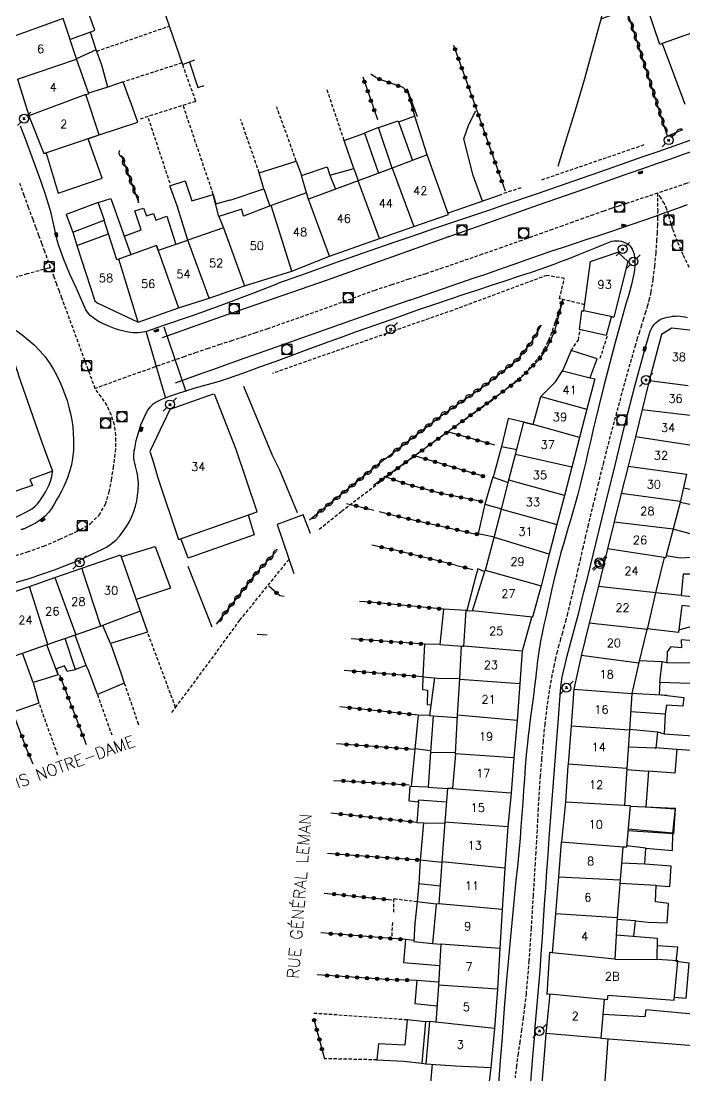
# Model space of a CAD drawing. Header units: millimetres. Extents: x 146998 to 148001, y 143000 to 144001.
# Drawn here: x 147280.2 to 147379.8, y 143249 to 143407.3 of the extents above; entities that cross this region are included whole.
import ezdxf
from ezdxf.enums import TextEntityAlignment as Align

# ---------------------------------------------------------------- set-up
doc = ezdxf.new("R2010")
doc.units = ezdxf.units.MM
doc.linetypes.add('DASHED', pattern=[0.75, 0.5, -0.25])
doc.layers.get('0').update_dxf_attribs({"linetype": 'CONTINUOUS'})
for name, color, linetype in [('W0001', 6, 'DASHED'), ('W0004', 5, 'CONTINUOUS'), ('W0006', 2, 'CONTINUOUS'), ('W0014', 7, 'CONTINUOUS'), ('W0017', 7, 'CONTINUOUS'), ('W0020', 2, 'CONTINUOUS'), ('W0101', 7, 'CONTINUOUS'), ('W0104', 1, 'CONTINUOUS'), ('W0112', 1, 'DASHED'), ('W0300', 7, 'CONTINUOUS'), ('W0310', 3, 'CONTINUOUS'), ('W0323', 7, 'CONTINUOUS'), ('W0330', 7, 'CONTINUOUS'), ('W0333', 7, 'CONTINUOUS'), ('W0401', 7, 'CONTINUOUS'), ('W0420', 7, 'CONTINUOUS'), ('W0473', 7, 'CONTINUOUS'), ('W0989', 7, 'CONTINUOUS'), ('W0991', 7, 'CONTINUOUS'), ('W1102', 7, 'CONTINUOUS')]:
    doc.layers.add(name, color=color, linetype=linetype)
doc.styles.get("Standard").update_dxf_attribs({"font": 'romans.shx', "width": 0.85})

# ---------------------------------------------------------------- blocks, each defined once
blk = doc.blocks.new('T401')
for p, q in [((-0.3, 0.3), (0, 0.3)), ((-0.3, -0.25), (-0.3, 0.3)), ((-0.3, 0.15), (0, 0.15)), ((-0.3, 0), (0, 0)), ((0, 0.3), (0, -0.25)), ((-0.3, -0.15), (0, -0.15)), ((-0.3, -0.25), (-0.3, -0.3)), ((-0.3, -0.3), (0, -0.3)), ((0, -0.3), (0, -0.25))]:
    blk.add_line(p, q)
blk = doc.blocks.new('T420')
for p, q in [((0.75, 0.75), (-0.75, 0.75)), ((-0.75, 0.75), (-0.75, -0.75)), ((0.75, 0.75), (0.75, -0.75)), ((0.75, -0.75), (-0.75, -0.75))]:
    blk.add_line(p, q)
blk.add_ellipse((0, 0), major_axis=(-0.53, 0.53), ratio=1, start_param=3.926991, end_param=10.210176)
blk = doc.blocks.new('T473')
for p, q in [((-0.166667, 0.166667), (0.166667, -0.166667)), ((-0.166667, -0.166667), (0.166667, 0.166667)), ((0.500001, 0.500001), (1.000002, 1.000002)), ((-1.000002, -1.000002), (-0.500001, -0.500001))]:
    blk.add_line(p, q)
blk.add_ellipse((0, 0), major_axis=(0.471405, 0.471405), ratio=1, start_param=5.4977871438, end_param=11.780972451)
blk = doc.blocks.new('t323o')
at = {"color": 0, "linetype": 'Continuous'}
for radius in [0.25, 0.15]:
    blk.add_circle((0, 0), radius, dxfattribs=at)
blk = doc.blocks.new('t310o')
at = {"color": 0, "linetype": 'Continuous'}
for centre, start, end in [((-0.5, 0.38), 216.8699, 323.1304), ((0.5, -0.37), 36.8699, 143.1303)]:
    blk.add_arc(centre, 0.625, start, end, dxfattribs=at)

msp = doc.modelspace()

# ---------------------------------------------------------------- linework, layer by layer
at = {"layer": 'W0001'}
for points in [[(147408.07, 143392.78), (147404.21, 143391.59), (147402.84, 143391.11), (147401.47, 143390.63), (147400.1, 143390.15), (147398.73, 143389.67), (147397.36, 143389.19), (147395.98, 143388.71), (147394.61, 143388.23), (147393.24, 143387.75), (147391.58, 143387.16), (147389.93, 143386.56), (147388.28, 143385.95), (147386.63, 143385.34), (147384.98, 143384.72), (147383.32, 143384.11), (147381.67, 143383.51), (147380.01, 143382.92), (147375.68, 143381.46)], [(147284.64, 143370.32), (147283.76, 143372.71), (147283.32, 143373.91), (147282.88, 143375.11), (147282.44, 143376.31), (147282, 143377.52), (147281.34, 143379.31), (147280.69, 143381.11), (147280.04, 143382.91)], [(147375.68, 143381.46), (147372.14, 143380.29), (147371, 143379.92), (147369.87, 143379.54), (147368.73, 143379.16), (147367.6, 143378.78), (147366.06, 143378.24), (147364.52, 143377.69), (147362.98, 143377.14), (147361.45, 143376.59), (147359.91, 143376.03), (147358.37, 143375.48), (147356.84, 143374.93), (147355.3, 143374.38), (147352.34, 143373.34), (147349.39, 143372.3), (147346.43, 143371.27), (147343.47, 143370.25), (147340.92, 143369.39), (147338.37, 143368.55), (147335.81, 143367.71), (147333.25, 143366.89), (147329.7, 143365.58), (147326.13, 143364.28), (147322.56, 143363), (147318.98, 143361.75), (147317.2, 143361.13), (147315.41, 143360.53), (147313.62, 143359.93), (147311.83, 143359.34), (147310.04, 143358.75), (147308.25, 143358.15), (147306.46, 143357.55), (147304.67, 143356.93), (147302.47, 143356.17), (147300.27, 143355.39), (147298.08, 143354.61), (147295.88, 143353.83), (147291.32, 143352.16)], [(147375.68, 143381.46), (147375.7, 143378.92), (147375.69, 143377.81), (147375.65, 143376.7), (147375.6, 143375.59), (147375.54, 143374.48), (147375.4, 143372.51), (147375.23, 143370.54), (147374.99, 143368.58), (147374.66, 143366.62), (147374.44, 143365.62), (147374.18, 143364.62), (147373.89, 143363.63), (147373.58, 143362.64), (147373.26, 143361.66), (147372.95, 143360.68), (147372.64, 143359.7), (147372.35, 143358.71), (147371.33, 143355.11), (147370.33, 143351.49), (147369.34, 143347.88), (147368.38, 143344.25), (147367.58, 143341.12), (147366.8, 143337.99), (147366.04, 143334.85), (147365.28, 143331.7), (147364.89, 143330.05), (147364.5, 143328.39), (147364.12, 143326.73), (147363.74, 143325.07), (147363.36, 143323.41), (147362.97, 143321.75), (147362.58, 143320.09), (147362.18, 143318.44), (147361.93, 143317.47), (147361.67, 143316.51), (147361.4, 143315.55), (147361.13, 143314.59), (147360.87, 143313.63), (147360.61, 143312.67), (147360.37, 143311.7), (147360.15, 143310.73), (147359.84, 143309.17), (147359.56, 143307.6), (147359.31, 143306.03), (147359.09, 143304.45), (147358.77, 143301.86), (147358.51, 143299.26), (147358.29, 143296.65), (147358.08, 143294.05), (147357.96, 143292.41), (147357.86, 143290.78), (147357.76, 143289.14), (147357.68, 143287.51), (147357.6, 143285.87), (147357.51, 143284.23), (147357.42, 143282.6), (147357.32, 143280.96), (147357.02, 143276.07), (147356.72, 143271.17), (147356.39, 143266.28), (147355.96, 143261.39), (147355.76, 143259.58), (147355.53, 143257.77), (147355.28, 143255.96), (147355.02, 143254.16), (147354.76, 143252.36), (147354.52, 143250.55), (147354.3, 143248.74)], [(147380.44, 143370.34), (147379.52, 143372.23), (147378.68, 143374.16), (147377.94, 143376.14), (147377.36, 143378.17), (147377.08, 143379.06), (147376.7, 143379.91), (147376.23, 143380.71), (147375.68, 143381.46)], [(147284.64, 143370.32), (147284.57, 143370.3), (147284.5, 143370.28), (147284.43, 143370.26), (147284.35, 143370.24), (147281.14, 143369.35), (147277.94, 143368.43)], [(147291.32, 143352.16), (147289.8, 143356.31), (147289.03, 143358.4), (147288.26, 143360.5), (147287.49, 143362.59), (147286.71, 143364.68), (147286.33, 143365.73), (147285.95, 143366.77), (147285.56, 143367.81), (147285.18, 143368.86), (147284.64, 143370.32)], [(147278.67, 143326.85), (147281.15, 143327.66), (147283.62, 143328.53), (147286.02, 143329.57), (147287.55, 143330.26), (147289.12, 143330.98), (147290.63, 143331.91), (147291.9, 143333.15), (147292.86, 143334.81), (147293.44, 143336.64), (147293.78, 143338.48), (147294.05, 143340.29), (147294.17, 143341.08), (147294.28, 143341.88), (147294.36, 143342.68), (147294.42, 143343.48), (147294.44, 143344.29), (147294.41, 143345.1), (147294.33, 143345.91), (147294.2, 143346.71), (147293.74, 143348.21), (147293.07, 143349.62), (147292.24, 143350.93), (147291.32, 143352.16)]]:
    msp.add_lwpolyline(points, dxfattribs=at)
at = {"layer": 'W0004'}
msp.add_lwpolyline([(147338.51, 143365.44), (147332.86, 143363.46), (147327.22, 143361.47), (147321.58, 143359.47), (147315.94, 143357.47), (147312.78, 143356.35), (147309.62, 143355.22), (147306.46, 143354.09), (147303.3, 143352.96)], dxfattribs=at)
at = {"layer": 'W0006'}
for points in [[(147381.76, 143388.04), (147379.68, 143387.31), (147377.6, 143386.59), (147375.52, 143385.86), (147373.44, 143385.14), (147371.36, 143384.41), (147364.57, 143382.04), (147357.79, 143379.66), (147351.01, 143377.28), (147344.23, 143374.89)], [(147338.51, 143365.44), (147340.96, 143366.27), (147343.42, 143367.11), (147345.88, 143367.95), (147348.33, 143368.8), (147349.75, 143369.29), (147351.17, 143369.78), (147352.58, 143370.28), (147354, 143370.78), (147355.42, 143371.28), (147356.84, 143371.77), (147358.26, 143372.26), (147359.68, 143372.75), (147361.44, 143373.34), (147363.2, 143373.93), (147364.97, 143374.51), (147366.73, 143375.09), (147368.5, 143375.67), (147370.26, 143376.25), (147372.02, 143376.85), (147373.78, 143377.45), (147375.38, 143378.02), (147376.98, 143378.6), (147378.58, 143379.19), (147380.17, 143379.78)], [(147344.31, 143374.93), (147325.96, 143368.39), (147310.24, 143362.91), (147301.38, 143359.76)]]:
    msp.add_lwpolyline(points, dxfattribs=at)
at = {"layer": 'W0014'}
for points in [[(147318.65, 143367.87), (147314.41, 143366.22), (147310.15, 143364.62), (147305.87, 143363.08), (147301.56, 143361.6), (147300.73, 143361.31), (147299.89, 143361.01), (147299.03, 143360.74), (147298.16, 143360.57), (147297.77, 143360.53), (147297.39, 143360.52), (147297, 143360.54), (147296.62, 143360.58), (147296.01, 143360.67), (147295.41, 143360.8), (147294.82, 143360.97), (147294.23, 143361.16), (147293.45, 143361.46), (147292.67, 143361.8), (147291.92, 143362.18), (147291.2, 143362.63), (147290.91, 143362.85), (147290.63, 143363.09), (147290.38, 143363.36), (147290.15, 143363.64), (147289.94, 143363.97), (147289.77, 143364.31), (147289.62, 143364.67), (147289.47, 143365.02), (147288.5, 143367.17), (147287.54, 143369.33), (147286.64, 143371.51), (147285.84, 143373.74), (147285.63, 143374.41), (147285.46, 143375.08), (147285.3, 143375.76), (147285.16, 143376.45), (147285.01, 143377.13), (147284.86, 143377.81), (147284.7, 143378.49), (147284.51, 143379.16), (147283.86, 143381.25), (147283.16, 143383.32), (147282.42, 143385.38), (147281.67, 143387.43), (147280.9, 143389.48), (147280.14, 143391.52)], [(147380.5, 143389.39), (147378.1, 143388.54), (147375.7, 143387.69), (147373.3, 143386.85), (147368.11, 143385.04), (147362.93, 143383.24), (147357.75, 143381.44), (147352.56, 143379.65), (147350.46, 143378.93), (147348.37, 143378.22), (147346.27, 143377.51), (147344.18, 143376.8), (147342.08, 143376.1), (147339.99, 143375.38), (147337.9, 143374.67), (147335.8, 143373.95), (147331.52, 143372.45), (147327.23, 143370.95), (147322.95, 143369.43), (147318.67, 143367.9)], [(147344.32, 143378.5), (147352.35, 143381.34)], [(147277.61, 143322.53), (147281.42, 143323.68), (147285.2, 143324.96), (147288.92, 143326.42), (147292.54, 143328.11), (147293.04, 143328.38), (147293.53, 143328.7), (147293.99, 143329.05), (147294.42, 143329.43), (147295.01, 143330.07), (147295.54, 143330.74), (147296.02, 143331.46), (147296.45, 143332.21), (147296.81, 143332.95), (147297.11, 143333.73), (147297.36, 143334.52), (147297.55, 143335.32), (147297.63, 143335.7), (147297.69, 143336.09), (147297.74, 143336.48), (147297.77, 143336.87), (147297.79, 143337.26), (147297.8, 143337.65), (147297.8, 143338.04), (147297.78, 143338.43), (147297.74, 143338.86), (147297.66, 143339.28), (147297.56, 143339.7), (147297.45, 143340.11), (147297.35, 143340.52), (147297.25, 143340.94), (147297.17, 143341.37), (147297.13, 143341.79), (147297.13, 143341.97), (147297.13, 143342.14), (147297.13, 143342.32), (147297.15, 143342.49), (147297.17, 143342.66), (147297.19, 143342.84), (147297.22, 143343.01), (147297.25, 143343.18), (147297.49, 143344.36), (147297.8, 143345.53), (147298.18, 143346.69), (147298.65, 143347.81), (147298.93, 143348.35), (147299.24, 143348.89), (147299.61, 143349.39), (147300.04, 143349.84), (147300.31, 143350.05), (147300.61, 143350.22), (147300.92, 143350.37), (147301.24, 143350.5), (147302.45, 143350.99), (147303.68, 143351.43), (147304.93, 143351.83), (147306.19, 143352.19), (147307.44, 143352.55), (147308.7, 143352.9), (147309.95, 143353.28), (147311.19, 143353.68), (147313.62, 143354.53), (147316.04, 143355.39), (147318.46, 143356.27), (147320.88, 143357.16), (147323.29, 143358.06), (147325.7, 143358.95), (147328.12, 143359.83), (147330.54, 143360.71), (147333.55, 143361.78), (147336.56, 143362.84), (147339.57, 143363.9), (147342.59, 143364.94), (147344.63, 143365.63), (147346.67, 143366.31), (147348.72, 143366.98), (147350.76, 143367.65), (147352.81, 143368.32), (147354.86, 143369), (147356.9, 143369.68), (147358.94, 143370.38), (147360.19, 143370.83), (147361.43, 143371.3), (147362.66, 143371.79), (147363.89, 143372.29), (147365.12, 143372.79), (147366.35, 143373.29), (147367.58, 143373.78), (147368.82, 143374.26)], [(147368.82, 143374.26), (147369.16, 143374.31), (147369.51, 143374.34), (147369.86, 143374.32), (147370.21, 143374.26), (147370.5, 143374.18), (147370.79, 143374.07), (147371.05, 143373.93), (147371.3, 143373.75), (147371.52, 143373.56), (147371.7, 143373.33), (147371.86, 143373.09), (147371.99, 143372.83), (147372.11, 143372.52), (147372.19, 143372.19), (147372.23, 143371.86), (147372.26, 143371.53), (147372.28, 143371.04), (147372.26, 143370.56), (147372.22, 143370.08), (147372.15, 143369.61), (147371.98, 143368.68), (147371.76, 143367.75), (147371.52, 143366.84), (147371.26, 143365.93), (147370.99, 143365.03), (147370.71, 143364.12), (147370.45, 143363.22), (147370.2, 143362.31), (147369.34, 143359.06), (147368.48, 143355.8), (147367.64, 143352.55), (147366.81, 143349.29), (147366.42, 143347.67), (147366.03, 143346.05), (147365.66, 143344.42), (147365.28, 143342.8), (147364.91, 143341.17), (147364.52, 143339.55), (147364.13, 143337.93), (147363.71, 143336.32), (147363.37, 143335.06), (147363.02, 143333.81), (147362.65, 143332.56), (147362.28, 143331.31), (147361.91, 143330.06), (147361.55, 143328.81), (147361.19, 143327.56), (147360.86, 143326.3), (147360.33, 143324.21), (147359.84, 143322.11), (147359.36, 143320.01), (147358.9, 143317.9), (147358.63, 143316.69), (147358.37, 143315.47), (147358.12, 143314.25), (147357.9, 143313.02), (147357.8, 143312.34), (147357.71, 143311.65), (147357.62, 143310.95), (147357.55, 143310.26), (147357.47, 143309.57), (147357.4, 143308.88), (147357.32, 143308.19), (147357.24, 143307.5), (147357.11, 143306.43), (147356.97, 143305.37), (147356.82, 143304.3), (147356.68, 143303.24), (147356.54, 143302.17), (147356.4, 143301.11), (147356.28, 143300.04), (147356.16, 143298.97), (147355.99, 143297.19), (147355.84, 143295.4), (147355.7, 143293.61), (147355.58, 143291.83), (147355.45, 143290.04), (147355.33, 143288.25), (147355.19, 143286.46), (147355.05, 143284.67), (147354.85, 143282.56), (147354.65, 143280.44), (147354.44, 143278.33), (147354.23, 143276.22), (147354.02, 143274.1), (147353.81, 143271.99), (147353.6, 143269.87), (147353.41, 143267.76), (147353.04, 143263.47), (147352.69, 143259.18), (147352.35, 143254.89), (147352.01, 143250.61), (147351.8, 143247.8)], [(147356.55, 143246.84), (147356.92, 143251.35), (147357.06, 143253.03), (147357.2, 143254.71), (147357.34, 143256.39), (147357.49, 143258.08), (147357.64, 143259.76), (147357.78, 143261.44), (147357.92, 143263.12), (147358.05, 143264.8), (147358.23, 143267.29), (147358.41, 143269.78), (147358.58, 143272.27), (147358.74, 143274.75), (147358.91, 143277.24), (147359.07, 143279.73), (147359.25, 143282.22), (147359.42, 143284.71), (147359.76, 143289.21), (147360.1, 143293.7), (147360.46, 143298.19), (147360.81, 143302.69), (147360.91, 143304.06), (147361, 143305.43), (147361.11, 143306.81), (147361.27, 143308.18), (147361.32, 143308.5), (147361.38, 143308.83), (147361.44, 143309.15), (147361.51, 143309.48), (147361.82, 143310.77), (147362.14, 143312.07), (147362.47, 143313.36), (147362.81, 143314.65), (147363.16, 143315.94), (147363.51, 143317.23), (147363.85, 143318.52), (147364.18, 143319.81), (147364.64, 143321.66), (147365.1, 143323.51), (147365.55, 143325.36), (147366, 143327.21), (147366.46, 143329.07), (147366.91, 143330.92), (147367.37, 143332.77), (147367.83, 143334.62), (147369.31, 143340.65), (147370.77, 143346.69), (147372.3, 143352.72), (147373.99, 143358.7), (147374.18, 143359.39), (147374.36, 143360.09), (147374.59, 143360.79), (147374.93, 143361.44), (147375.16, 143361.76), (147375.43, 143362.04), (147375.74, 143362.29), (147376.06, 143362.51), (147376.41, 143362.67), (147376.77, 143362.79), (147377.15, 143362.88), (147377.52, 143362.94), (147377.91, 143363), (147378.3, 143363.04), (147378.69, 143363.05), (147379.08, 143363.03), (147379.43, 143362.98), (147379.77, 143362.9), (147380.11, 143362.8)], [(147279.45, 143360.85), (147280.36, 143360.22), (147281.23, 143359.54), (147282.15, 143358.71), (147283.01, 143357.83), (147283.81, 143356.89), (147284.54, 143355.9), (147285.09, 143355.02), (147285.57, 143354.1), (147286, 143353.16), (147286.4, 143352.21), (147286.77, 143351.28), (147287.1, 143350.34), (147287.39, 143349.38), (147287.63, 143348.41), (147287.81, 143347.42), (147287.95, 143346.43), (147288.03, 143345.44), (147288.08, 143344.44), (147288.08, 143343.65), (147288.06, 143342.86), (147287.99, 143342.07), (147287.88, 143341.29), (147287.7, 143340.49), (147287.47, 143339.7), (147287.2, 143338.92), (147286.9, 143338.16), (147286.6, 143337.46), (147286.27, 143336.78), (147285.92, 143336.11), (147285.54, 143335.45), (147285.16, 143334.82), (147284.76, 143334.18), (147284.32, 143333.57), (147283.8, 143333.02), (147283.11, 143332.45), (147282.35, 143331.97), (147281.57, 143331.55), (147280.77, 143331.16), (147280.69, 143331.13), (147280.6, 143331.1), (147280.52, 143331.07), (147280.44, 143331.04), (147280.35, 143331.02), (147280.27, 143330.99), (147280.19, 143330.97)], [(147278.6, 143332.47), (147280.53, 143333.41), (147281, 143333.64), (147281.46, 143333.89), (147281.9, 143334.17), (147282.31, 143334.49), (147282.69, 143334.88), (147283.03, 143335.31), (147283.33, 143335.76), (147283.62, 143336.22), (147283.9, 143336.71), (147284.17, 143337.2), (147284.4, 143337.72), (147284.61, 143338.25), (147284.72, 143338.59), (147284.8, 143338.95), (147284.87, 143339.3), (147284.92, 143339.67)]]:
    msp.add_lwpolyline(points, dxfattribs=at)
at = {"layer": 'W0017'}
for points in [[(147338.07, 143397.18), (147339.6, 143392.97)], [(147349.4, 143380.29), (147348.04, 143384.11), (147346.64, 143389.63), (147347.35, 143391.76), (147348.4, 143393.81)], [(147313.55, 143352.5), (147317.86, 143342.17), (147318.95, 143339.94), (147321.62, 143333.55)]]:
    msp.add_lwpolyline(points, dxfattribs=at)
at = {"layer": 'W0020'}
for points in [[(147304.95, 143351.68), (147303.17, 143356.98), (147301.69, 143361.35)], [(147298.93, 143360.76), (147301.88, 143350.72)]]:
    msp.add_lwpolyline(points, dxfattribs=at)
at = {"layer": 'W0101'}
for points in [[(147288.53, 143401.63), (147286.53, 143407.68), (147286.51, 143407.68)], [(147383.47, 143406.45), (147376.37, 143403.92), (147379.79, 143394.82)], [(147289.93, 143396.26), (147289.95, 143396.26), (147290.38, 143396.38), (147288.53, 143401.63)], [(147279.65, 143398.57), (147281.35, 143393.12), (147281.35, 143393.1)], [(147290.27, 143389.64), (147291.93, 143390.2), (147289.93, 143396.26)], [(147281.35, 143393.1), (147283.6, 143387.42), (147283.96, 143387.47)], [(147283.6, 143387.42), (147291.93, 143390.2)], [(147344.33, 143378.27), (147341.14, 143387.22), (147335.87, 143385.23)], [(147335.87, 143385.23), (147330.79, 143383.32)], [(147330.79, 143383.32), (147330.79, 143383.34), (147323.32, 143380.56), (147323.31, 143380.58)], [(147323.31, 143380.58), (147323.01, 143381.51), (147317.73, 143379.61)], [(147317.73, 143379.61), (147313.59, 143378.02), (147313.3, 143379.07), (147309.89, 143377.97), (147310.57, 143376.26)], [(147339.13, 143376.45), (147344.33, 143378.27)], [(147310.57, 143376.26), (147305.21, 143374.41)], [(147333.95, 143374.65), (147339.13, 143376.45)], [(147288.59, 143373.6), (147293.3, 143375.37)], [(147294.58, 143371.49), (147293.3, 143375.37)], [(147305.21, 143374.41), (147305.18, 143374.39), (147300.77, 143372.89)], [(147326.45, 143372.01), (147326.45, 143372.03), (147333.95, 143374.65)], [(147288.59, 143373.6), (147291.28, 143365.32), (147291.6, 143365), (147297.77, 143362.13)], [(147300.77, 143372.89), (147300.52, 143373.62), (147294.58, 143371.49)], [(147365.63, 143371.2), (147369.73, 143372.64), (147371.2, 143371.2), (147369.1, 143362.89)], [(147320.8, 143369.76), (147326.45, 143372.01)], [(147369.1, 143362.89), (147364.63, 143363.82), (147365.63, 143371.2)], [(147313.72, 143367.56), (147320.8, 143369.76)], [(147308.42, 143365.73), (147313.72, 143367.56)], [(147303.82, 143364.25), (147308.42, 143365.73)], [(147297.77, 143362.13), (147303.82, 143364.25)], [(147382.86, 143355.5), (147380.9, 143360.85), (147377.84, 143361.24), (147376.29, 143360.28), (147374.43, 143353.33)], [(147358.15, 143350.96), (147360.38, 143353.18), (147361.4, 143354.82)], [(147361.4, 143354.82), (147365.58, 143353.78)], [(147366.29, 143353.61), (147365.08, 143349.04)], [(147374.43, 143353.33), (147373.36, 143349)], [(147309, 143351.29), (147302.52, 143348.99), (147299.51, 143342.7), (147299.87, 143341.68), (147299.87, 143341.7), (147300.72, 143338.76)], [(147312.48, 143342.99), (147312.48, 143343.01), (147309.2, 143351.32)], [(147357.02, 143346.77), (147358.15, 143350.96)], [(147365.08, 143349.04), (147363.96, 143344.83)], [(147373.36, 143349), (147372.35, 143344.92)], [(147354.37, 143342.28), (147355.63, 143347.13), (147357.02, 143346.77)], [(147357.02, 143346.74), (147355.63, 143347.13)], [(147363.96, 143344.83), (147362.8, 143340.34)], [(147372.35, 143344.92), (147371.26, 143340.52)], [(147303.82, 143329.52), (147315.62, 143333.67), (147312.48, 143342.99)], [(147353.38, 143338.45), (147354.37, 143342.28)], [(147362.8, 143340.34), (147361.71, 143336.09)], [(147380.02, 143339.33), (147379.05, 143335.06), (147379.05, 143335.04)], [(147300.72, 143338.76), (147303.82, 143329.52)], [(147352.28, 143334.08), (147353.38, 143338.43), (147353.38, 143338.45)], [(147361.71, 143336.09), (147360.58, 143331.76)], [(147370.24, 143336.42), (147369.19, 143332.17)], [(147379.05, 143335.04), (147378.02, 143331.11)], [(147351.19, 143329.79), (147352.28, 143334.08)], [(147360.58, 143331.76), (147359.44, 143327.32)], [(147369.19, 143332.17), (147368.18, 143328.12)], [(147349.85, 143324.93), (147351.19, 143329.79)], [(147378.02, 143331.11), (147376.87, 143326.7), (147376.66, 143326.82)], [(147368.18, 143328.12), (147366.8, 143322.52)], [(147289.32, 143325.21), (147295.12, 143327.23)], [(147295.12, 143327.23), (147298.08, 143318.73), (147292.19, 143316.5), (147292.17, 143316.5)], [(147359.44, 143327.32), (147358.2, 143322.55)], [(147376.66, 143326.82), (147375.39, 143321.48)], [(147285.28, 143323.8), (147289.32, 143325.21)], [(147347.93, 143318.8), (147349.83, 143324.93), (147349.85, 143324.93)], [(147281.46, 143322.47), (147285.28, 143323.8)], [(147277.52, 143321.09), (147281.46, 143322.47)], [(147358.2, 143322.55), (147356.92, 143317.85)], [(147366.8, 143322.52), (147365.42, 143316.96)], [(147375.39, 143321.48), (147374.16, 143316.26), (147374.09, 143316.01)], [(147346.62, 143313.5), (147346.96, 143318.85), (147347.93, 143318.8)], [(147356.92, 143317.85), (147356.75, 143317.8), (147355.36, 143312.73)], [(147292.17, 143316.5), (147288.3, 143315.16)], [(147365.42, 143316.96), (147364.21, 143312.07)], [(147374.09, 143316.01), (147372.86, 143311.03)], [(147288.3, 143315.16), (147284.09, 143313.71)], [(147280.23, 143312.37), (147276.14, 143310.94)], [(147284.09, 143313.71), (147280.23, 143312.37)], [(147346.03, 143308.65), (147346.26, 143313.5)], [(147346.26, 143313.5), (147346.62, 143313.5)], [(147355.36, 143312.73), (147355.01, 143307.89)], [(147364.21, 143312.07), (147363.14, 143307.06)], [(147372.86, 143311.03), (147371.82, 143306.4)], [(147345.65, 143303.14), (147346.03, 143308.65)], [(147355.01, 143307.89), (147354.62, 143302.36)], [(147363.14, 143307.06), (147362.71, 143301.56)], [(147371.82, 143306.4), (147371.45, 143300.93)], [(147345.39, 143297.35), (147345.65, 143303.14)], [(147354.62, 143302.36), (147354.1, 143296.76)], [(147362.71, 143301.56), (147362.26, 143295.82)], [(147371.45, 143300.93), (147371.06, 143295.14), (147371.06, 143295.16)], [(147345.39, 143297.35), (147344.94, 143292.18), (147344.15, 143292.17)], [(147354.1, 143296.76), (147353.71, 143291.5), (147353.71, 143291.45)], [(147362.26, 143295.82), (147362.24, 143295.56), (147361.88, 143290.16)], [(147371.06, 143295.16), (147370.74, 143289.65)], [(147344.15, 143292.17), (147343.78, 143287.09)], [(147353.71, 143291.45), (147353.2, 143286.39)], [(147361.88, 143290.16), (147361.25, 143284.12), (147361.23, 143284.07)], [(147370.74, 143289.65), (147371.58, 143289.58), (147371.02, 143283.36), (147370.46, 143283.34)], [(147343.78, 143287.09), (147343.33, 143281.13)], [(147353.2, 143286.39), (147352.75, 143280.15)], [(147361.23, 143284.07), (147360.81, 143278.9)], [(147370.46, 143283.34), (147370.08, 143278.42)], [(147343.33, 143281.13), (147342.87, 143274.82)], [(147352.75, 143280.15), (147352.37, 143273.99)], [(147360.81, 143278.9), (147360.36, 143273.35)], [(147370.08, 143278.42), (147369.64, 143272.76)], [(147342.87, 143274.82), (147342.48, 143274.77), (147341.94, 143268.87)], [(147352.37, 143273.99), (147352.02, 143268.12)], [(147360.36, 143273.35), (147359.88, 143267.49)], [(147369.64, 143272.76), (147369.26, 143266.53)], [(147341.94, 143268.87), (147343.15, 143268.78)], [(147343.15, 143268.78), (147342.8, 143262.61)], [(147352.02, 143268.12), (147351.65, 143262.04)], [(147359.88, 143267.49), (147359.88, 143267.47), (147359.45, 143267.53), (147359.08, 143261.3), (147359.52, 143261.33)], [(147367.67, 143260.53), (147368.18, 143260.5), (147368.27, 143261.13), (147378.19, 143260.37), (147378.7, 143266.29), (147375.61, 143266.47)], [(147369.26, 143266.53), (147375.61, 143266.47)], [(147342.8, 143262.61), (147342.4, 143257.06)], [(147351.65, 143262.04), (147351.2, 143256.12)], [(147359.52, 143261.33), (147358.93, 143255.38)], [(147367.67, 143260.53), (147367.19, 143254.68), (147358.93, 143255.38)], [(147341.48, 143257.17), (147340.93, 143250.82), (147343.13, 143250.69), (147345.35, 143250.54), (147350.67, 143250.29)], [(147351.2, 143256.12), (147350.67, 143250.29)]]:
    msp.add_lwpolyline(points, dxfattribs=at)
at = {"layer": 'W0104'}
for points in [[(147296.93, 143421.35), (147298.19, 143417.75), (147298.57, 143417.76), (147304.41, 143400.76), (147306.27, 143401.46)], [(147291.93, 143390.2), (147297.74, 143392.1), (147296.51, 143395.47), (147296.51, 143395.45), (147295.52, 143398.18), (147293.2, 143397.4), (147292.31, 143400.7), (147291.48, 143402.97), (147290.61, 143405.65), (147291.27, 143405.94), (147290.27, 143408.67), (147290.26, 143408.69), (147288.55, 143414.38)], [(147376.37, 143403.92), (147376.01, 143403.8), (147374.24, 143409.07)], [(147290.61, 143405.65), (147287.57, 143404.55)], [(147291.48, 143402.97), (147288.53, 143401.63)], [(147305.45, 143401.15), (147306.7, 143397.33), (147307.66, 143397.63)], [(147293.2, 143397.4), (147290.34, 143396.47)], [(147341.19, 143387.08), (147339.29, 143393.03), (147336.84, 143392.12)], [(147335.87, 143385.23), (147333.82, 143391.3), (147336.77, 143392.3), (147338.9, 143386.38)], [(147305.21, 143374.41), (147303.6, 143379.57), (147302.54, 143382.55), (147304.84, 143383.3), (147305.83, 143380.32), (147309.04, 143381.28), (147309.4, 143379.88), (147311.55, 143380.45), (147311.55, 143380.43), (147316.61, 143382.13), (147315.94, 143384.53), (147321.49, 143386.28), (147322.28, 143384.17), (147322.28, 143384.14), (147326.13, 143385.41), (147326.53, 143384.15), (147326.52, 143384.17), (147330.12, 143385.15), (147328.67, 143389.39), (147331.72, 143390.46), (147333.82, 143384.46)], [(147333.82, 143391.3), (147331.72, 143390.46)], [(147285.78, 143381.45), (147292.38, 143383.73), (147290.27, 143389.64)], [(147283.96, 143387.47), (147285.78, 143381.45)], [(147330.12, 143385.15), (147330.79, 143383.34)], [(147323.01, 143381.51), (147322.28, 143384.14)], [(147326.53, 143384.15), (147327.36, 143382.06)], [(147316.61, 143382.13), (147316.9, 143381.27), (147317.51, 143379.52)], [(147291.78, 143380.08), (147293.68, 143380.65), (147296.66, 143372.23)], [(147309.89, 143377.97), (147309.04, 143381.28)], [(147293.3, 143375.37), (147292.67, 143377.41), (147292.7, 143377.41), (147291.78, 143380.08), (147286.96, 143378.28)], [(147295.67, 143375.02), (147298.21, 143375.95), (147297.25, 143378.82), (147298.56, 143379.22), (147299.01, 143378.05), (147300.05, 143378.43), (147300.41, 143377.44), (147302.06, 143378), (147303.41, 143373.79)], [(147286.96, 143378.28), (147287.99, 143375.64), (147288.59, 143373.6)], [(147287.99, 143375.64), (147292.67, 143377.41)], [(147300.52, 143373.62), (147300.77, 143372.89)], [(147367.96, 143360.12), (147363.95, 143361), (147364.3, 143363.8), (147364.63, 143363.82)], [(147369.1, 143362.89), (147368.7, 143362.87), (147367.96, 143360.12)], [(147267.03, 143355.11), (147274.69, 143358.07), (147274.92, 143357.38), (147278.27, 143358.61), (147279.77, 143354.34), (147279.77, 143354.25), (147283.36, 143343.94), (147283.36, 143343.97), (147284.93, 143339.76), (147281.52, 143338.49), (147281.94, 143337.59), (147274.49, 143335.1), (147274.26, 143335.1), (147268.26, 143332.91)], [(147365.58, 143353.79), (147366.64, 143356.6), (147362.71, 143357.88), (147361.4, 143354.82)], [(147365.58, 143353.78), (147366.29, 143353.61)], [(147355.63, 143347.13), (147353.26, 143347.64), (147352.29, 143343.46), (147351.01, 143338.88), (147350.98, 143338.9), (147349.77, 143334.8), (147348.79, 143330.39), (147351.22, 143329.9)], [(147352.29, 143343.46), (147354.55, 143342.99)], [(147371.26, 143340.52), (147370.24, 143336.42)], [(147351.01, 143338.88), (147353.29, 143338.08)], [(147379.55, 143337.26), (147382.9, 143336.56), (147384.53, 143336.7), (147384.68, 143334.51), (147382.47, 143334.35), (147381.46, 143330.13), (147380.76, 143326.8), (147381.58, 143326.94)], [(147349.77, 143334.8), (147352.29, 143334.11)], [(147382.47, 143334.35), (147379.05, 143335.06)], [(147314.29, 143333.2), (147315.18, 143330.21), (147305.27, 143326.71), (147304.19, 143329.66)], [(147323.63, 143330.39), (147322.53, 143333.2), (147318.63, 143331.76)], [(147318.63, 143331.76), (147321.12, 143324.43)], [(147381.46, 143330.13), (147378.01, 143331.05)], [(147295.24, 143326.89), (147300.31, 143328.47), (147302.63, 143322.19), (147297.46, 143320.49)], [(147380.76, 143326.8), (147379.08, 143326.69), (147376.97, 143327.08)], [(147349.75, 143324.67), (147348.72, 143325.12), (147348.43, 143324.05), (147347.06, 143318.85)], [(147381.7, 143324.4), (147380.47, 143324.31), (147379.53, 143324.29), (147379.21, 143321.09), (147382.1, 143320.86)], [(147379.21, 143321.09), (147375.39, 143321.48)], [(147298.08, 143318.73), (147299.17, 143315.62), (147293.61, 143313.88), (147295.18, 143309.49), (147295.69, 143307.97), (147291.67, 143306.24), (147290.38, 143309.77), (147289.99, 143310.61), (147289.9, 143310.58), (147288.38, 143309.98), (147288.36, 143309.96), (147287.14, 143309.72), (147286.74, 143310.55), (147285.46, 143310.11), (147285.77, 143309.18), (147282.03, 143308.04), (147282.89, 143304.93), (147278.85, 143303.56)], [(147346.96, 143318.85), (147343.59, 143319.05), (147343.01, 143313.73), (147340.72, 143313.79), (147340.46, 143308.9), (147342.2, 143308.76), (147341.48, 143303.1), (147342.03, 143303.06), (147341.61, 143297.62), (147341.62, 143297.6), (147341.26, 143292.34), (147338.54, 143292.46), (147338.39, 143290.3), (147339.84, 143290.17), (147339.84, 143290.19), (147339.59, 143287.06), (147340.58, 143287.01), (147340.06, 143281.38), (147340.06, 143281.4), (147339.87, 143277.85), (147339.87, 143277.87), (147339.64, 143275.12), (147339.29, 143271.9), (147339.28, 143271.92), (147339.14, 143269.18), (147341.94, 143268.87)], [(147382.35, 143319.27), (147379.34, 143319.58), (147378.83, 143315.57)], [(147293.61, 143313.88), (147292.49, 143316.61)], [(147378.83, 143315.57), (147374.11, 143316.09)], [(147378.88, 143315.93), (147381.24, 143316.6)], [(147288.36, 143309.96), (147286.82, 143314.65)], [(147289.99, 143310.61), (147288.3, 143315.16)], [(147381.74, 143314.27), (147379.21, 143314.46), (147379.27, 143313.23), (147377.6, 143313.38), (147377.6, 143313.36), (147377.13, 143312.65), (147377.08, 143311.03), (147377.08, 143311.01), (147382.72, 143311.06)], [(147282.03, 143308.04), (147280.41, 143312.43)], [(147285.77, 143309.18), (147284.09, 143313.71)], [(147343.01, 143313.73), (147346.38, 143313.5)], [(147377.08, 143311.01), (147376.37, 143311.13), (147372.93, 143311.3)], [(147376.04, 143308.05), (147376.37, 143311.13)], [(147340.46, 143308.9), (147340.4, 143306.98), (147341.17, 143306.91), (147341.11, 143304.74), (147341.69, 143304.72)], [(147342.2, 143308.76), (147342.61, 143308.7), (147346.03, 143308.65)], [(147383.52, 143307.79), (147376.04, 143308.05), (147375.92, 143306.25), (147375.94, 143306.23), (147377.12, 143306.11), (147379.64, 143305.79), (147379.45, 143304.5), (147377.04, 143304.64), (147376.84, 143303.31), (147376.66, 143300.37), (147380.97, 143300.04)], [(147377.12, 143306.11), (147371.67, 143306.41)], [(147342.03, 143303.06), (147345.63, 143302.8)], [(147376.84, 143303.31), (147371.64, 143303.63)], [(147371.46, 143301.04), (147375.65, 143300.64), (147375.41, 143298.2)], [(147375.65, 143300.64), (147376.66, 143300.37)], [(147378.55, 143297.99), (147375.3, 143298.26), (147375.41, 143298.2), (147371.28, 143298.33)], [(147341.62, 143297.6), (147345.4, 143297.57)], [(147380.74, 143297.83), (147378.55, 143297.99), (147378.25, 143294.44), (147374.32, 143294.73), (147373.93, 143289.4), (147378.33, 143289.11), (147378.08, 143285.36), (147371.24, 143285.8)], [(147371.05, 143295.02), (147374.32, 143294.73)], [(147341.26, 143292.34), (147344.15, 143292.16)], [(147339.84, 143290.19), (147339.88, 143290.46), (147344, 143290.14)], [(147372.13, 143269.92), (147372.35, 143272.29), (147374.29, 143272.07), (147377.11, 143272.01), (147377.32, 143274.88), (147375.37, 143275.15), (147375.49, 143277.63), (147375.49, 143277.61), (147377.5, 143277.45), (147377.7, 143280.48), (147373.79, 143280.8), (147373.94, 143283.21), (147377.92, 143282.85), (147377.99, 143285.44), (147378.35, 143289.13), (147371.57, 143289.46)], [(147340.58, 143287.01), (147343.77, 143286.93)], [(147377.99, 143285.44), (147371.26, 143286.03)], [(147373.94, 143283.21), (147371.03, 143283.52)], [(147343.33, 143281.04), (147340.06, 143281.4)], [(147373.79, 143280.8), (147370.27, 143280.95)], [(147339.87, 143277.87), (147343.07, 143277.56)], [(147375.49, 143277.61), (147370.04, 143277.9)], [(147342.48, 143274.77), (147339.64, 143275.12)], [(147372.35, 143272.29), (147369.62, 143272.51)], [(147375.61, 143266.47), (147375.66, 143269.64), (147369.48, 143270.13)], [(147339.15, 143269.33), (147337.88, 143269.47), (147337.58, 143266.02), (147342.97, 143265.58)], [(147339.14, 143269.18), (147341.94, 143268.87)], [(147378.23, 143260.83), (147379.99, 143260.7), (147380.42, 143265.92), (147378.45, 143266.19), (147378.73, 143268.32), (147375.64, 143268.56)], [(147342.83, 143263.11), (147339.57, 143263.35), (147339.27, 143259.88), (147342.57, 143259.52)], [(147367.19, 143254.68), (147382.26, 143253.47), (147382.58, 143258.14), (147373.94, 143258.93), (147373.79, 143257.9), (147367.48, 143258.24)], [(147340.87, 143257.14), (147338.1, 143257.42), (147337.76, 143253.63), (147333.8, 143253.84), (147333.57, 143251.43), (147337.63, 143251.23), (147340.33, 143250.94)], [(147341.48, 143257.17), (147340.87, 143257.14), (147340.33, 143250.94), (147340.93, 143250.82)], [(147358.93, 143255.38), (147358.94, 143255.31), (147357.95, 143243.54), (147357.83, 143243.6), (147356.9, 143231.15)], [(147362.58, 143243.3), (147367.4, 143242.78), (147368.27, 143254.61)], [(147341.89, 143250.76), (147341.36, 143245.2), (147336.31, 143245.48), (147338.22, 143235.97), (147338.22, 143236.01), (147339.9, 143229.28), (147340.7, 143223.85)], [(147350.67, 143250.29), (147349.99, 143244.4), (147349.21, 143235.34), (147349.21, 143235.32), (147348.72, 143229.11)]]:
    msp.add_lwpolyline(points, dxfattribs=at)
at = {"layer": 'W0112'}
for points in [[(147291.56, 143402.77), (147302.43, 143406.53)], [(147304.33, 143401.01), (147295.65, 143398.2)], [(147304.41, 143400.76), (147306.4, 143395.23), (147297.93, 143392.56)], [(147328.67, 143389.39), (147326.09, 143397.06)], [(147309.04, 143381.28), (147304.55, 143394.53)], [(147321.49, 143386.28), (147318.55, 143394.43)], [(147299.27, 143392.74), (147302.56, 143382.83)], [(147315.94, 143384.53), (147313.14, 143392.54)], [(147358.31, 143383.49), (147373.86, 143388.81)], [(147352.63, 143381.48), (147355.26, 143382.33)], [(147364.75, 143364.74), (147360.98, 143365.63), (147361.7, 143368.67), (147359.06, 143369.14), (147344.95, 143363.89), (147317.9, 143354.43)], [(147324.94, 143331.05), (147328.26, 143333.74), (147333.78, 143337.95), (147342.52, 143344.5), (147350.63, 143350.23), (147355.82, 143354.44), (147358.37, 143357.44), (147359.69, 143360.14), (147361.43, 143365.38)], [(147362.71, 143357.88), (147363.82, 143359.43), (147364.05, 143360.99)], [(147367.08, 143356.69), (147368.17, 143360.09)], [(147303.39, 143304.31), (147308.32, 143310.95), (147313.02, 143317.39), (147320.35, 143326.45)], [(147302.84, 143303.55), (147303.39, 143304.31), (147299.17, 143315.62)], [(147295.69, 143307.97), (147297.78, 143301.83), (147297.83, 143301.68)], [(147291.67, 143306.24), (147293.8, 143300.18)], [(147285.71, 143297.17), (147282.95, 143304.87)], [(147339.64, 143275.12), (147336.09, 143275.58), (147336.07, 143273.39)], [(147335.91, 143272.02), (147335.78, 143269.48)], [(147338.1, 143257.42), (147324.14, 143258.41)], [(147333.57, 143251.43), (147325.74, 143251.6)]]:
    msp.add_lwpolyline(points, dxfattribs=at)
at = {"layer": 'W0300'}
msp.add_lwpolyline([(147360.76, 143385.54), (147362.14, 143389.91), (147363.48, 143394.29), (147364.76, 143398.68), (147365.99, 143403.09), (147366.63, 143405.43), (147367.26, 143407.79), (147367.84, 143410.15), (147368.17, 143411.74)], dxfattribs=at)
at = {"layer": 'W0310'}
for points in [[(147377.18, 143390.02), (147373.87, 143400.33), (147371.08, 143408.97), (147367.27, 143407.63)], [(147377.12, 143390.04), (147379.45, 143391)], [(147297.67, 143380.17), (147297.85, 143380.09), (147295.25, 143387.12)], [(147334.83, 143341.62), (147343.29, 143348.12), (147349.8, 143352.68), (147354.75, 143356.55), (147356.79, 143359.12), (147358.27, 143361.72)], [(147334.83, 143341.62), (147323.48, 143332.41)], [(147318.52, 143327.77), (147315.48, 143324.47), (147309.46, 143316.78)]]:
    msp.add_lwpolyline(points, dxfattribs=at)
at = {"layer": 'W0323'}
for points in [[(147345.09, 143403.69), (147347.77, 143396.14), (147352.8, 143381.84)], [(147339.29, 143393.03), (147338.29, 143396.53), (147337.51, 143397.31), (147334.32, 143398.43), (147333.34, 143398.9), (147332.68, 143399.35)], [(147331.45, 143398.93), (147333.67, 143392.52)], [(147361.46, 143365.52), (147360.17, 143360.6), (147359.16, 143358.49), (147357.95, 143356.54), (147354.82, 143353.39), (147351.7, 143351.13), (147343.95, 143345.46), (147333.05, 143337.6)], [(147351.26, 143343.64), (147344.36, 143345.62)], [(147349.66, 143338.96), (147339.42, 143342.02)], [(147349.51, 143335.15), (147343.23, 143336.42), (147338.21, 143337.77), (147334.65, 143338.98)], [(147329.01, 143334.91), (147333.13, 143333.89)], [(147333.93, 143333.69), (147337.49, 143332.81), (147348.74, 143330.27)], [(147345.36, 143325.66), (147336.54, 143327.85), (147332.83, 143328.67)], [(147345.36, 143325.66), (147347.96, 143325)], [(147319.66, 143320.97), (147319.02, 143321.03), (147317.39, 143322.5)], [(147343.59, 143319.05), (147332.58, 143320.09), (147330.95, 143320.18)], [(147317.13, 143315.16), (147315.64, 143315.23)], [(147340.72, 143313.79), (147329.71, 143314.58)], [(147285.97, 143309.19), (147289.96, 143298.76)], [(147340.46, 143308.9), (147328.67, 143309.84)], [(147339.79, 143303.16), (147328, 143304.41)], [(147282.03, 143295.81), (147281.09, 143298.01), (147279.03, 143303.47)], [(147339.29, 143298.02), (147327.53, 143298.84)], [(147327.07, 143293.37), (147328.6, 143293.29), (147338.42, 143292.68)], [(147339.59, 143287.06), (147326.66, 143288.46)], [(147340.06, 143281.4), (147329.36, 143282.15), (147326.15, 143282.37)], [(147325.65, 143276.45), (147335.82, 143275.43)], [(147337.88, 143269.47), (147334.55, 143269.72), (147325.15, 143270.47)], [(147339.57, 143263.35), (147335.84, 143263.44), (147324.62, 143264.17)], [(147324.08, 143257.68), (147325.74, 143251.6)]]:
    msp.add_lwpolyline(points, dxfattribs=at)
at = {"layer": 'W0330'}
msp.add_lwpolyline([(147305.22, 143325.49), (147308.8, 143316.41)], dxfattribs=at)
at = {"layer": 'W0333'}
for points in [[(147341.48, 143303.1), (147339.79, 143303.16), (147338.74, 143292.45)], [(147339.3, 143298.16), (147341.63, 143297.84)]]:
    msp.add_lwpolyline(points, dxfattribs=at)
at = {"layer": 'W1102'}
for points in [[(147286.53, 143407.68), (147277.8, 143404.52)], [(147279.65, 143398.57), (147288.54, 143401.6)], [(147289.93, 143396.26), (147281.35, 143393.1)], [(147335.87, 143385.23), (147339.13, 143376.45)], [(147333.95, 143374.65), (147330.79, 143383.32)], [(147326.45, 143372.03), (147323.32, 143380.56)], [(147320.8, 143369.76), (147317.73, 143379.61)], [(147310.57, 143376.26), (147313.72, 143367.56)], [(147308.42, 143365.73), (147305.21, 143374.41)], [(147300.77, 143372.89), (147303.82, 143364.25)], [(147297.77, 143362.13), (147294.86, 143371.59)], [(147380.25, 143352.57), (147374.43, 143353.33)], [(147358.15, 143350.96), (147365.08, 143349.04)], [(147373.36, 143349), (147382.27, 143347.97)], [(147363.96, 143344.83), (147357.02, 143346.74)], [(147381.12, 143343.54), (147372.35, 143344.92)], [(147362.8, 143340.34), (147354.37, 143342.28)], [(147371.26, 143340.52), (147380.02, 143339.33)], [(147361.71, 143336.09), (147353.38, 143338.43)], [(147379.08, 143335.2), (147370.24, 143336.42)], [(147352.28, 143334.08), (147360.58, 143331.76)], [(147369.19, 143332.17), (147378.02, 143331.11)], [(147359.44, 143327.32), (147351.2, 143329.81)], [(147376.66, 143326.82), (147368.18, 143328.12)], [(147292.19, 143316.5), (147289.32, 143325.21)], [(147349.83, 143324.93), (147358.2, 143322.55)], [(147285.28, 143323.8), (147288.43, 143315.21)], [(147284.24, 143313.76), (147281.46, 143322.47)], [(147366.8, 143322.52), (147375.41, 143321.57)], [(147356.92, 143317.85), (147347.93, 143318.8)], [(147374.1, 143316.01), (147365.42, 143316.96)], [(147355.36, 143312.73), (147346.62, 143313.5)], [(147364.23, 143312.15), (147372.85, 143310.98)], [(147346.02, 143308.54), (147355.01, 143307.89)], [(147363.14, 143307.06), (147371.82, 143306.4)], [(147354.62, 143302.36), (147345.65, 143303.14)], [(147362.71, 143301.56), (147371.45, 143300.93)], [(147354.1, 143296.76), (147345.39, 143297.35)], [(147371.06, 143295.16), (147362.26, 143295.82)], [(147353.71, 143291.45), (147344.15, 143292.17)], [(147361.88, 143290.16), (147371.58, 143289.58)], [(147353.2, 143286.39), (147343.78, 143287.09)], [(147370.46, 143283.34), (147361.23, 143284.07)], [(147352.75, 143280.17), (147343.33, 143281.13)], [(147360.81, 143278.9), (147370.08, 143278.42)], [(147352.37, 143273.99), (147342.87, 143274.82)], [(147369.64, 143272.76), (147360.36, 143273.35)], [(147352.02, 143268.12), (147343.15, 143268.78)], [(147369.26, 143266.53), (147359.88, 143267.49)], [(147351.65, 143262.04), (147342.81, 143262.63)], [(147359.52, 143261.33), (147367.67, 143260.53)], [(147351.2, 143256.12), (147341.48, 143257.17)]]:
    msp.add_lwpolyline(points, dxfattribs=at)

# ---------------------------------------------------------------- block references
at = {"layer": 'W0310'}
for p, rotation in [((147371.67, 143407.15), 107.8740457915166), ((147372.13, 143405.73), 107.8740457915166), ((147372.59, 143404.3), 107.8740457915166), ((147373.05, 143402.87), 107.8740457915166), ((147373.51, 143401.44), 107.8740457915166), ((147373.97, 143400.02), 107.7773287824412), ((147374.43, 143398.59), 107.7773287824412), ((147374.89, 143397.16), 107.7773287824412), ((147375.35, 143395.73), 107.7773287824412), ((147375.8, 143394.3), 107.7773287824412), ((147376.26, 143392.87), 107.7773287824412), ((147376.72, 143391.45), 107.7773287824412), ((147378.5, 143390.61), 22.52056560254048), ((147295.32, 143386.93), 110.3011047909227), ((147295.84, 143385.52), 110.3011047909227), ((147296.36, 143384.12), 110.3011047909227), ((147296.88, 143382.71), 110.3011047909227), ((147297.4, 143381.3), 110.3011047909227), ((147357.69, 143360.7), 60.34042958648223), ((147356.95, 143359.4), 60.34042958648223), ((147356.06, 143358.19), 51.49841422669144), ((147354.04, 143356), 38.0670358239711), ((147355.12, 143357.02), 51.49841422669144), ((147352.86, 143355.07), 38.0670358239711), ((147350.5, 143353.22), 38.0670358239711), ((147351.68, 143354.15), 38.0670358239711), ((147348.07, 143351.46), 34.94715873098669), ((147349.3, 143352.32), 34.94715873098669), ((147345.61, 143349.75), 34.94715873098669), ((147346.84, 143350.61), 34.94715873098669), ((147343.15, 143348.02), 37.54665141799538), ((147344.38, 143348.89), 34.94715873098669), ((147341.96, 143347.11), 37.54665141799538), ((147339.59, 143345.28), 37.54665141799538), ((147340.78, 143346.19), 37.54665141799538), ((147337.21, 143343.45), 37.54665141799538), ((147338.4, 143344.37), 37.54665141799538), ((147336.02, 143342.54), 37.54665141799538), ((147332.8, 143339.97), 219.0718028157699), ((147333.96, 143340.92), 219.0718028157699), ((147331.63, 143339.03), 219.0718028157699), ((147329.3, 143337.14), 219.0718028157699), ((147330.47, 143338.08), 219.0718028157699), ((147326.97, 143335.25), 219.0718028157699), ((147328.14, 143336.19), 219.0718028157699), ((147325.81, 143334.3), 219.0718028157699), ((147324.65, 143333.36), 219.0718028157699), ((147318.01, 143327.22), 227.4370318707152), ((147316.99, 143326.11), 227.4370318707152), ((147315.98, 143325.01), 227.4370318707152), ((147314.08, 143322.68), 231.9109775425568), ((147315.01, 143323.86), 231.9109775425568), ((147313.16, 143321.5), 231.9109775425568), ((147312.23, 143320.32), 231.9109775425568), ((147310.38, 143317.96), 231.9109775425568), ((147311.31, 143319.14), 231.9109775425568)]:
    msp.add_blockref('t310o', p, dxfattribs=dict(at, rotation=rotation))
at = {"layer": 'W0323'}
for p, rotation in [((147345.32, 143403.06), 289.5281483137438), ((147345.82, 143401.64), 289.5281483137438), ((147346.32, 143400.23), 289.5281483137438), ((147331.71, 143398.19), 289.1108314483177), ((147333.97, 143398.6), 154.2158838233085), ((147335.37, 143398.06), 160.674737202582), ((147336.78, 143397.57), 160.674737202582), ((147346.82, 143398.82), 289.5281483137438), ((147347.32, 143397.4), 289.5281483137438), ((147332.2, 143396.77), 289.1108314483177), ((147338.02, 143396.79), 134.9634826187759), ((147347.82, 143395.99), 289.3670882698052), ((147332.69, 143395.35), 289.1108314483177), ((147338.6, 143395.45), 105.8653890146811), ((147348.32, 143394.57), 289.3670882698052), ((147333.18, 143393.93), 289.1108314483177), ((147339.01, 143394), 105.8653890146811), ((147348.82, 143393.16), 289.3670882698052), ((147349.32, 143391.74), 289.3670882698052), ((147349.81, 143390.33), 289.3670882698052), ((147350.31, 143388.91), 289.3670882698052), ((147350.81, 143387.5), 289.3670882698052), ((147351.31, 143386.08), 289.3670882698052), ((147351.8, 143384.67), 289.3670882698052), ((147352.3, 143383.25), 289.3670882698052), ((147361.32, 143364.99), 255.2667619674166), ((147360.94, 143363.53), 255.2667619674166), ((147360.56, 143362.08), 255.2667619674166), ((147360.18, 143360.63), 255.2667619674166), ((147358.83, 143357.96), 238.3272369139671), ((147359.53, 143359.28), 244.366060204263), ((147358.04, 143356.68), 238.3272369139671), ((147357.01, 143355.59), 225.1463023428), ((147354.9, 143353.47), 225.1463023428), ((147355.95, 143354.53), 225.1463023428), ((147352.48, 143351.69), 216.0262814546031), ((147353.69, 143352.57), 216.0262814546031), ((147350.06, 143349.92), 216.1633738313977), ((147351.27, 143350.81), 216.1633738313977), ((147348.85, 143349.04), 216.1633738313977), ((147346.42, 143347.27), 216.1633738313977), ((147347.63, 143348.15), 216.1633738313977), ((147344, 143345.5), 216.1633738313977), ((147345.21, 143346.38), 216.1633738313977), ((147345.81, 143345.2), 164.0326689230274), ((147341.57, 143343.74), 215.7859974351783), ((147342.78, 143344.62), 215.7859974351783), ((147347.25, 143344.79), 164.0326689230274), ((147348.69, 143344.38), 164.0326689230274), ((147350.13, 143343.97), 164.0326689230274), ((147339.13, 143341.99), 215.7859974351783), ((147340.35, 143342.86), 215.7859974351783), ((147337.92, 143341.11), 215.7859974351783), ((147340.86, 143341.59), 163.3793965794708), ((147342.3, 143341.16), 163.3793965794708), ((147343.74, 143340.73), 163.3793965794708), ((147335.48, 143339.36), 215.7859974351783), ((147336.7, 143340.23), 215.7859974351783), ((147345.17, 143340.3), 163.3793965794708), ((147346.61, 143339.87), 163.3793965794708), ((147348.05, 143339.44), 163.3793965794708), ((147349.49, 143339.01), 163.3793965794708), ((147334.27, 143338.48), 215.7859974351783), ((147336.07, 143338.5), 161.2666383570576), ((147337.49, 143338.01), 161.2666383570576), ((147338.92, 143337.58), 164.8987327661208), ((147340.37, 143337.19), 164.8987327661208), ((147341.82, 143336.79), 164.8987327661208), ((147343.27, 143336.41), 168.6340051373423), ((147344.74, 143336.11), 168.6340051373423), ((147346.21, 143335.82), 168.6340051373423), ((147330.47, 143334.55), 346.1164770395618), ((147331.92, 143334.19), 346.1164770395618), ((147347.68, 143335.52), 168.6340051373423), ((147349.15, 143335.22), 168.6340051373423), ((147335.39, 143333.33), 346.1164770399029), ((147336.85, 143332.97), 346.1164770399029), ((147338.31, 143332.63), 347.283147158401), ((147339.77, 143332.3), 347.283147158401), ((147341.23, 143331.97), 347.283147158401), ((147342.7, 143331.64), 347.283147158401), ((147344.16, 143331.31), 347.283147158401), ((147345.62, 143330.98), 347.283147158401), ((147347.09, 143330.65), 347.283147158401), ((147348.55, 143330.32), 347.283147158401), ((147334.29, 143328.35), 167.4355303491796), ((147335.75, 143328.02), 167.4355303491796), ((147337.21, 143327.68), 166.0967676289865), ((147338.67, 143327.32), 166.0967676289865), ((147340.13, 143326.96), 166.0967676289865), ((147341.58, 143326.6), 166.0967676289865), ((147343.04, 143326.24), 166.0967676289865), ((147344.49, 143325.88), 166.0967676289865), ((147346.82, 143325.29), 345.7249389718649), ((147318.5, 143321.49), 137.9933731043776), ((147332.45, 143320.09), 176.5249638538104), ((147333.94, 143319.96), 174.6517497346917), ((147335.44, 143319.82), 174.6517497346917), ((147336.93, 143319.68), 174.6517497346917), ((147338.42, 143319.54), 174.6517497346917), ((147339.92, 143319.4), 174.6517497346917), ((147341.41, 143319.26), 174.6517497346917), ((147342.9, 143319.12), 174.6517497346917), ((147331.21, 143314.47), 175.8859605553156), ((147332.71, 143314.37), 175.8859605553156), ((147334.2, 143314.26), 175.8859605553156), ((147335.7, 143314.15), 175.8859605553156), ((147337.19, 143314.04), 175.8859605553156), ((147338.69, 143313.94), 175.8859605553156), ((147340.19, 143313.83), 175.8859605553156), ((147330.16, 143309.72), 175.4465556214101), ((147331.66, 143309.6), 175.4465556214101), ((147333.15, 143309.48), 175.4465556214101), ((147334.65, 143309.36), 175.4465556214101), ((147336.14, 143309.24), 175.4465556214101), ((147337.64, 143309.12), 175.4465556214101), ((147339.13, 143309), 175.4465556214101), ((147286.21, 143308.57), 290.9177715104709), ((147286.75, 143307.16), 290.9177715104709), ((147287.28, 143305.76), 290.9177715104709), ((147287.82, 143304.36), 290.9177715104709), ((147329.49, 143304.25), 173.9580692746021), ((147330.98, 143304.09), 173.9580692746021), ((147288.35, 143302.96), 290.9177715104709), ((147332.48, 143303.94), 173.9580692746021), ((147333.97, 143303.78), 173.9580692746021), ((147335.46, 143303.62), 173.9580692746021), ((147336.95, 143303.46), 173.9580692746021), ((147338.44, 143303.31), 173.9580692746021), ((147288.89, 143301.56), 290.9177715104709), ((147280.35, 143299.98), 110.7029954208925), ((147289.42, 143300.16), 290.9177715104709), ((147280.88, 143298.58), 110.7029954208925), ((147329.03, 143298.73), 176.0416262779667), ((147330.53, 143298.63), 176.0416262779667), ((147332.02, 143298.53), 176.0416262779667), ((147333.52, 143298.42), 176.0416262779667), ((147335.02, 143298.32), 176.0416262779667), ((147336.51, 143298.22), 176.0416262779667), ((147338.01, 143298.11), 176.0416262779667), ((147281.44, 143297.19), 113.1633926697454), ((147328.57, 143293.29), 356.9355923261305), ((147330.07, 143293.2), 356.4254831424194), ((147331.57, 143293.11), 356.4254831424194), ((147333.06, 143293.01), 356.4254831424194), ((147334.56, 143292.92), 356.4254831424194), ((147336.06, 143292.83), 356.4254831424194), ((147337.56, 143292.73), 356.4254831424194), ((147328.15, 143288.3), 173.8054653449641), ((147329.65, 143288.14), 173.8054653449641), ((147331.14, 143287.98), 173.8054653449641), ((147332.63, 143287.82), 173.8054653449641), ((147334.12, 143287.66), 173.8054653449641), ((147335.61, 143287.49), 173.8054653449641), ((147337.1, 143287.33), 173.8054653449641), ((147338.59, 143287.17), 173.8054653449641), ((147327.65, 143282.27), 176.1440672422891), ((147329.14, 143282.17), 176.1440672422891), ((147330.64, 143282.06), 175.9962000290273), ((147332.14, 143281.96), 175.9962000290273), ((147333.63, 143281.85), 175.9962000290273), ((147335.13, 143281.75), 175.9962000290273), ((147336.63, 143281.65), 175.9962000290273), ((147338.12, 143281.54), 175.9962000290273), ((147339.62, 143281.44), 175.9962000290273), ((147327.15, 143276.3), 354.2302215967999), ((147328.64, 143276.15), 354.2302215967999), ((147330.13, 143276), 354.2302215967999), ((147331.62, 143275.85), 354.2302215967999), ((147333.12, 143275.7), 354.2302215967999), ((147334.61, 143275.55), 354.2302215967999), ((147326.65, 143270.35), 175.44914277632), ((147328.14, 143270.23), 175.44914277632), ((147329.64, 143270.11), 175.44914277632), ((147331.13, 143269.99), 175.44914277632), ((147332.63, 143269.87), 175.44914277632), ((147334.12, 143269.75), 175.44914277632), ((147335.62, 143269.64), 175.6591399353399), ((147337.12, 143269.53), 175.6591399353399), ((147326.12, 143264.07), 176.2886066327588), ((147327.62, 143263.97), 176.2886066327588), ((147329.11, 143263.88), 176.2886066327588), ((147330.61, 143263.78), 176.2886066327588), ((147332.11, 143263.68), 176.2886066327588), ((147333.61, 143263.59), 176.2886066327588), ((147335.1, 143263.49), 176.2886066327588), ((147336.6, 143263.42), 178.6177963033605), ((147338.1, 143263.39), 178.6177963033605), ((147324.16, 143257.38), 285.268303386989), ((147324.55, 143255.94), 285.268303386989), ((147324.95, 143254.49), 285.268303386989), ((147325.34, 143253.04), 285.268303386989)]:
    msp.add_blockref('t323o', p, dxfattribs=dict(at, rotation=rotation))
at = {"layer": 'W0401'}
for p, rotation in [((147373.1, 143384.7), 109.2708043240554), ((147285.63, 143375.27), 13.40412694521063), ((147370.55, 143376.48), 259.1943240398599), ((147300.47, 143360.99), 109.9343981830571), ((147373.89, 143358.07), 343.5375467982605), ((147298.38, 143346.01), 341.7198387997288), ((147283.39, 143332.56), 127.7803710879798)]:
    msp.add_blockref('T401', p, dxfattribs=dict(at, rotation=rotation))
at = {"layer": 'W0420'}
for p in [(147369.95, 143379.37), (147377.35, 143377.44), (147346.33, 143375.9), (147355.59, 143375.48), (147378.66, 143373.63), (147284.41, 143370.4), (147329.25, 143365.79), (147312.15, 143364.13), (147320.05, 143358), (147290.02, 143355.54), (147295.31, 143347.93), (147292.89, 143346.94), (147370.33, 143347.42), (147289.39, 143331.55)]:
    msp.add_blockref('T420', p, dxfattribs=at)
at = {"layer": 'W0473'}
for p in [(147280.66, 143392.64), (147377.36, 143389.42), (147370.46, 143373.07), (147372.07, 143371.22), (147335.65, 143361.05), (147373.96, 143353.45), (147302.53, 143349.77), (147288.99, 143326.08), (147366.92, 143326.07), (147367.07, 143325.84), (147362.02, 143307.27), (147357.97, 143255.75)]:
    msp.add_blockref('T473', p, dxfattribs=at)

# ---------------------------------------------------------------- texts
at = {"layer": 'W0989'}
for s, rotation, p in [('PARVIS NOTRE-DAME  ', 19.6947, (147274.17, 143290.18)), ('RUE GÉNÉRAL LEMAN  ', 85.5324, (147321.85, 143263.55))]:
    msp.add_text(s, height=1.75, rotation=rotation, dxfattribs=at).set_placement(p)
at = {"layer": 'W0991'}
for s, p in [('6', (147283.14, 143403.12)), ('4', (147285.03, 143397.36)), ('2', (147286.62, 143391.84)), ('42', (147340.09, 143381.84)), ('44', (147334.93, 143379.94)), ('46', (147328.61, 143377.67)), ('48', (147322.05, 143375.64)), ('50', (147315.57, 143373.58)), ('52', (147309.47, 143370.99)), ('58', (147292.95, 143368.75)), ('54', (147304.56, 143369.33)), ('56', (147299.27, 143367.87)), ('93', (147367.75, 143367.77)), ('38', (147378.87, 143356.91)), ('41', (147362.48, 143351.93)), ('36', (147378.37, 143350.65)), ('39', (147361.05, 143347.89)), ('34', (147377.26, 143346.27)), ('37', (147359.21, 143343.73)), ('32', (147376.2, 143342.12)), ('34', (147306.79, 143340.42)), ('35', (147358.04, 143339.19)), ('30', (147375.12, 143337.78)), ('33', (147356.99, 143335.11)), ('28', (147374.15, 143333.76)), ('31', (147355.87, 143330.7)), ('26', (147373.05, 143329.43)), ('29', (147354.67, 143326.18)), ('24', (147371.77, 143324.8)), ('30', (147293.7, 143321.86)), ('27', (147353.31, 143321.39)), ('28', (147288.79, 143320.18)), ('26', (147284.89, 143318.75)), ('22', (147370.43, 143319.27)), ('24', (147280.86, 143317.42)), ('25', (147351.48, 143315.79)), ('20', (147369.13, 143313.97)), ('23', (147350.67, 143310.7)), ('18', (147368.04, 143309.27)), ('21', (147350.33, 143305.51)), ('16', (147367.28, 143303.99)), ('19', (147349.95, 143299.95)), ('14', (147366.87, 143298.35)), ('17', (147349.53, 143294.4)), ('12', (147366.48, 143292.7)), ('15', (147348.72, 143289.28)), ('10', (147366.42, 143286.75)), ('13', (147348.26, 143283.62)), ('8', (147365.65, 143281.25)), ('11', (147347.83, 143277.56)), ('6', (147365.22, 143275.83)), ('9', (147347.2, 143271.47)), ('4', (147364.77, 143269.94)), ('7', (147347.41, 143265.41)), ('2B', (147368.87, 143263.95)), ('5', (147347.01, 143259.38)), ('2', (147363.33, 143258)), ('3', (147346.08, 143253.73))]:
    msp.add_text(s, height=1.25, dxfattribs=at).set_placement(p, align=Align.MIDDLE_CENTER)

doc.saveas('drawing.dxf')
